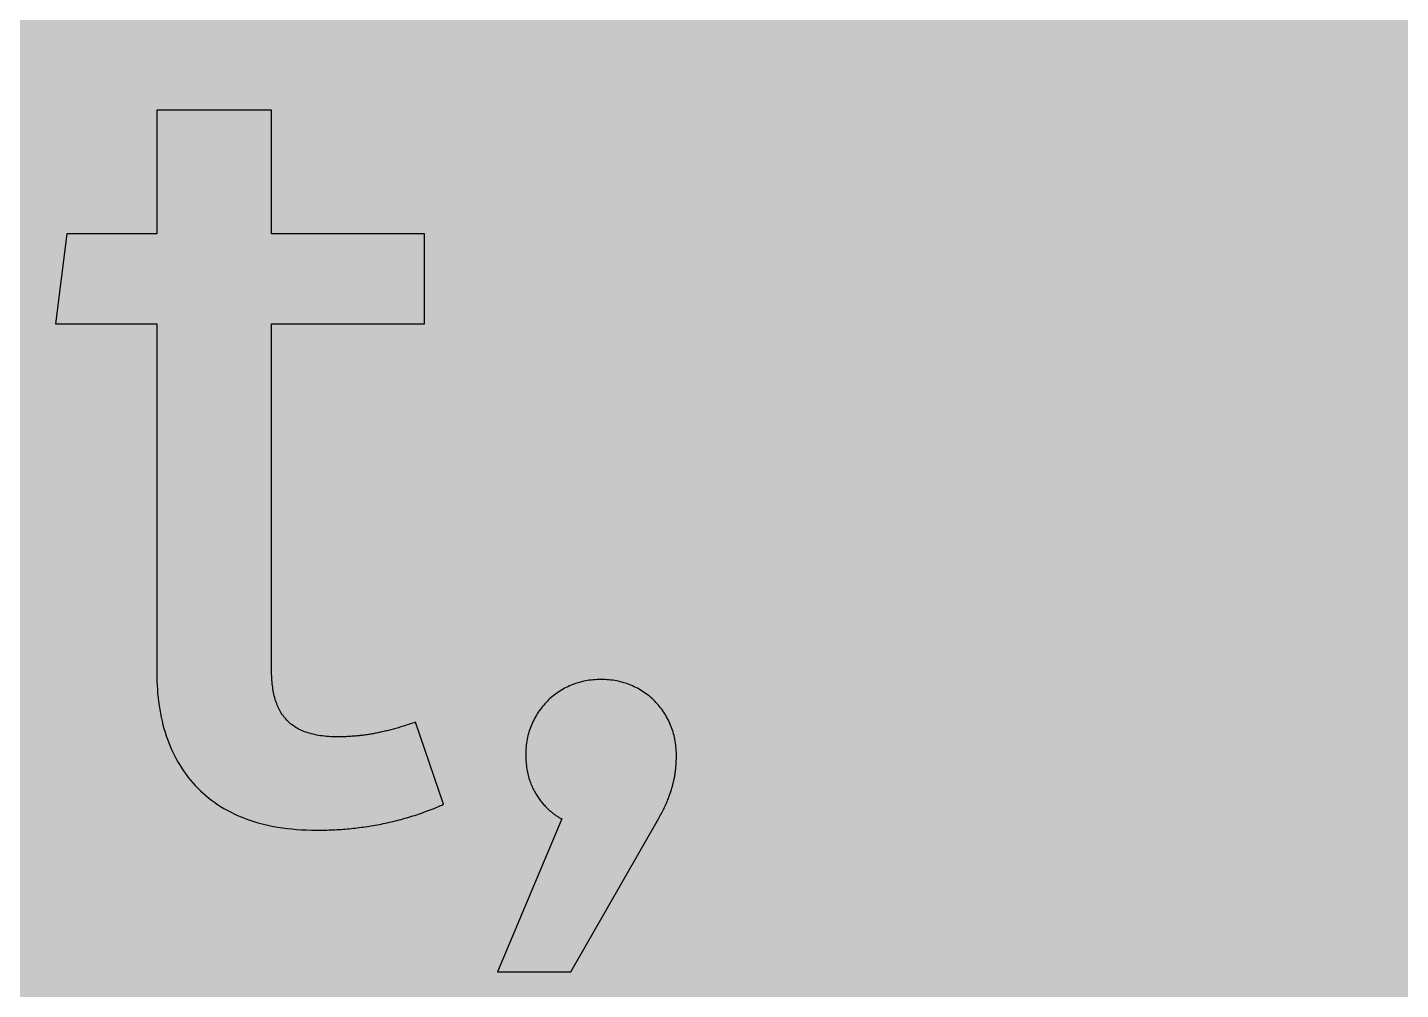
# Model space of a CAD drawing. Header units: millimetres. Extents: x 0 to 212, y 0 to 116.
# Drawn here: x 113.8 to 174.1, y 35.2 to 77.5 of the extents above; entities that cross this region are included whole.
import ezdxf

# ---------------------------------------------------------------- set-up
doc = ezdxf.new("R2010")
doc.units = ezdxf.units.MM

msp = doc.modelspace()

# ---------------------------------------------------------------- hatches: boundary and pattern name
for color, points in [(254, [(14.1633, 0.0536), (13.9878, 0.0533), (13.8125, 0.0559), (13.6373, 0.061), (13.462, 0.0686), (13.2893, 0.0787), (13.114, 0.0914), (12.9413, 0.1041), (12.7686, 0.1219), (12.5959, 0.1397), (12.4231, 0.16), (12.2504, 0.1829), (12.0777, 0.2057), (11.9075, 0.2337), (11.7373, 0.2616), (11.5672, 0.2921), (11.397, 0.3251), (11.2268, 0.3607), (11.0592, 0.3988), (10.8915, 0.4369), (10.7239, 0.4775), (10.5562, 0.5207), (10.3886, 0.5664), (10.2235, 0.6121), (10.0584, 0.6629), (9.8933, 0.7137), (9.7307, 0.7671), (9.5682, 0.8204), (9.4056, 0.8788), (9.2431, 0.9373), (9.083, 0.9982), (8.923, 1.0617), (8.763, 1.1252), (8.6055, 1.1938), (8.4455, 1.2624), (8.2906, 1.331), (8.1331, 1.4046), (7.9781, 1.4783), (7.8232, 1.5545), (7.6708, 1.6332), (7.5184, 1.7145), (7.366, 1.7958), (7.2161, 1.8796), (7.0663, 1.966), (6.919, 2.0523), (6.7716, 2.1438), (6.6243, 2.2352), (6.4795, 2.3266), (6.3348, 2.4232), (6.19, 2.5197), (6.0477, 2.6187), (5.908, 2.7178), (5.7683, 2.8194), (5.6286, 2.9235), (5.4915, 3.0302), (5.3543, 3.1369), (5.2197, 3.2461), (5.0851, 3.3579), (4.953, 3.4722), (4.8209, 3.5865), (4.6914, 3.7033), (4.5644, 3.8202), (4.4348, 3.9395), (4.3104, 4.0615), (4.1859, 4.1859), (4.0615, 4.3104), (3.9395, 4.4348), (3.8202, 4.5618), (3.7033, 4.6914), (3.5865, 4.8209), (3.4722, 4.953), (3.3579, 5.0851), (3.2487, 5.2197), (3.1369, 5.3543), (3.0302, 5.4915), (2.9235, 5.6286), (2.8194, 5.7683), (2.7178, 5.908), (2.6187, 6.0477), (2.5197, 6.19), (2.4232, 6.3348), (2.3266, 6.477), (2.2352, 6.6243), (2.1438, 6.7691), (2.0523, 6.919), (1.966, 7.0663), (1.8796, 7.2161), (1.7958, 7.366), (1.7145, 7.5184), (1.6332, 7.6708), (1.5545, 7.8232), (1.4783, 7.9781), (1.4046, 8.1331), (1.331, 8.2906), (1.2598, 8.4455), (1.1913, 8.603), (1.1252, 8.763), (1.0592, 8.923), (0.9982, 9.083), (0.9373, 9.2431), (0.8763, 9.4056), (0.8204, 9.5682), (0.7645, 9.7307), (0.7112, 9.8933), (0.6604, 10.0584), (0.6121, 10.2235), (0.5639, 10.3911), (0.5207, 10.5562), (0.4775, 10.7239), (0.4343, 10.8915), (0.3962, 11.0592), (0.3607, 11.2268), (0.3251, 11.397), (0.2921, 11.5672), (0.2616, 11.7373), (0.2311, 11.9075), (0.2057, 12.0802), (0.1803, 12.2504), (0.1575, 12.4231), (0.1372, 12.5959), (0.1194, 12.7686), (0.1041, 12.9413), (0.0889, 13.1166), (0.0787, 13.2893), (0.0686, 13.4645), (0.061, 13.6373), (0.0559, 13.8125), (0.0508, 13.9878), (0.0508, 14.163), (0.0522, 102.3592), (0.0508, 102.5322), (0.0559, 102.7074), (0.061, 102.8827), (0.0686, 103.058), (0.0787, 103.2307), (0.0889, 103.4059), (0.1041, 103.5787), (0.1194, 103.7514), (0.1372, 103.9241), (0.1575, 104.0968), (0.1803, 104.2695), (0.2057, 104.4423), (0.2311, 104.6124), (0.2616, 104.7826), (0.2921, 104.9528), (0.3251, 105.123), (0.3607, 105.2932), (0.3962, 105.4608), (0.4343, 105.6284), (0.4775, 105.7961), (0.5207, 105.9637), (0.5639, 106.1314), (0.6121, 106.2965), (0.6604, 106.4616), (0.7112, 106.6267), (0.7645, 106.7892), (0.8204, 106.9518), (0.8763, 107.1143), (0.9373, 107.2769), (0.9982, 107.4369), (1.0592, 107.5969), (1.1252, 107.757), (1.1913, 107.9144), (1.2598, 108.0745), (1.331, 108.2294), (1.4046, 108.3869), (1.4783, 108.5418), (1.5545, 108.6968), (1.6332, 108.8492), (1.7145, 109.0016), (1.7958, 109.154), (1.8796, 109.3038), (1.966, 109.4537), (2.0523, 109.601), (2.1438, 109.7483), (2.2352, 109.8956), (2.3266, 110.0404), (2.4232, 110.1852), (2.5197, 110.33), (2.6187, 110.4722), (2.7178, 110.6119), (2.8194, 110.7516), (2.9235, 110.8913), (3.0302, 111.0285), (3.1369, 111.1656), (3.2487, 111.3003), (3.3579, 111.4349), (3.4722, 111.567), (3.5865, 111.699), (3.7033, 111.8286), (3.8202, 111.9556), (3.9395, 112.0851), (4.0615, 112.2096), (4.1859, 112.334), (4.3104, 112.4585), (4.4348, 112.5804), (4.5644, 112.6998), (4.6914, 112.8166), (4.8209, 112.9335), (4.953, 113.0478), (5.0851, 113.1621), (5.2197, 113.2713), (5.3543, 113.3831), (5.4915, 113.4897), (5.6286, 113.5964), (5.7683, 113.7006), (5.908, 113.8022), (6.0477, 113.9012), (6.19, 114.0003), (6.3348, 114.0968), (6.4795, 114.1933), (6.6243, 114.2848), (6.7716, 114.3762), (6.919, 114.4676), (7.0663, 114.554), (7.2161, 114.6404), (7.366, 114.7242), (7.5184, 114.8055), (7.6708, 114.8867), (7.8232, 114.9655), (7.9781, 115.0417), (8.1331, 115.1153), (8.2906, 115.189), (8.4455, 115.2601), (8.6055, 115.3287), (8.763, 115.3947), (8.923, 115.4608), (9.083, 115.5217), (9.2431, 115.5827), (9.4056, 115.6437), (9.5682, 115.6995), (9.7307, 115.7554), (9.8933, 115.8088), (10.0584, 115.8596), (10.2235, 115.9078), (10.3886, 115.9561), (10.5562, 115.9993), (10.7239, 116.0424), (10.8915, 116.0856), (11.0592, 116.1237), (11.2268, 116.1593), (11.397, 116.1948), (11.5672, 116.2279), (11.7373, 116.2583), (11.9075, 116.2888), (12.0777, 116.3142), (12.2504, 116.3396), (12.4231, 116.3625), (12.5959, 116.3828), (12.7686, 116.4006), (12.9413, 116.4158), (13.114, 116.4311), (13.2893, 116.4412), (13.462, 116.4514), (13.6373, 116.459), (13.8125, 116.4641), (13.9878, 116.4692), (14.163, 116.4692), (197.6078, 116.4703), (197.7822, 116.4692), (197.9574, 116.4641), (198.1327, 116.459), (198.3054, 116.4514), (198.4807, 116.4412), (198.6534, 116.4311), (198.8287, 116.4158), (199.0014, 116.4006), (199.1741, 116.3828), (199.3468, 116.3625), (199.5195, 116.3396), (199.6897, 116.3142), (199.8624, 116.2888), (200.0326, 116.2583), (200.2028, 116.2279), (200.373, 116.1948), (200.5432, 116.1593), (200.7108, 116.1237), (200.8784, 116.0856), (201.0461, 116.0424), (201.2137, 115.9993), (201.3788, 115.9561), (201.5465, 115.9078), (201.7116, 115.8596), (201.8767, 115.8088), (202.0392, 115.7554), (202.2018, 115.6995), (202.3643, 115.6437), (202.5269, 115.5827), (202.6869, 115.5217), (202.8469, 115.4608), (203.007, 115.3947), (203.167, 115.3287), (203.3245, 115.2601), (203.4794, 115.189), (203.6369, 115.1153), (203.7918, 115.0417), (203.9468, 114.9655), (204.0992, 114.8867), (204.2516, 114.8055), (204.404, 114.7242), (204.5538, 114.6404), (204.7037, 114.554), (204.8535, 114.4676), (205.0009, 114.3762), (205.1456, 114.2848), (205.293, 114.1933), (205.4352, 114.0968), (205.58, 114.0003), (205.7222, 113.9012), (205.8619, 113.8022), (206.0016, 113.7006), (206.1413, 113.5964), (206.2785, 113.4897), (206.4156, 113.3831), (206.5503, 113.2713), (206.6849, 113.1621), (206.817, 113.0478), (206.949, 112.9335), (207.0786, 112.8166), (207.2081, 112.6998), (207.3351, 112.5804), (207.4596, 112.4585), (207.584, 112.334), (207.7085, 112.2096), (207.8304, 112.0851), (207.9498, 111.9556), (208.0666, 111.8286), (208.1835, 111.699), (208.2978, 111.567), (208.4121, 111.4349), (208.5238, 111.3003), (208.6331, 111.1656), (208.7397, 111.0285), (208.8464, 110.8913), (208.9506, 110.7516), (209.0522, 110.6119), (209.1512, 110.4722), (209.2503, 110.33), (209.3468, 110.1852), (209.4433, 110.0404), (209.5348, 109.8956), (209.6262, 109.7483), (209.7176, 109.601), (209.804, 109.4537), (209.8904, 109.3038), (209.9742, 109.154), (210.0555, 109.0016), (210.1367, 108.8492), (210.2155, 108.6968), (210.2917, 108.5418), (210.3653, 108.3869), (210.439, 108.2294), (210.5076, 108.0745), (210.5762, 107.9144), (210.6447, 107.757), (210.7082, 107.5969), (210.7717, 107.4369), (210.8327, 107.2769), (210.8911, 107.1143), (210.9495, 106.9518), (211.0029, 106.7892), (211.0562, 106.6267), (211.107, 106.4616), (211.1578, 106.2965), (211.2035, 106.1314), (211.2493, 105.9637), (211.2924, 105.7961), (211.3331, 105.6284), (211.3712, 105.4608), (211.4093, 105.2932), (211.4448, 105.123), (211.4779, 104.9528), (211.5083, 104.7826), (211.5363, 104.6124), (211.5642, 104.4423), (211.5871, 104.2695), (211.6099, 104.0968), (211.6303, 103.9241), (211.648, 103.7514), (211.6658, 103.5787), (211.6785, 103.4059), (211.6912, 103.2307), (211.7014, 103.058), (211.709, 102.8827), (211.7141, 102.7074), (211.7166, 102.5322), (211.7166, 102.3569), (211.7189, 14.1647), (211.7166, 13.9878), (211.7141, 13.8125), (211.709, 13.6373), (211.7014, 13.4645), (211.6912, 13.2893), (211.6785, 13.1166), (211.6658, 12.9413), (211.648, 12.7686), (211.6303, 12.5959), (211.6099, 12.4231), (211.5871, 12.2504), (211.5642, 12.0802), (211.5363, 11.9075), (211.5083, 11.7373), (211.4779, 11.5672), (211.4448, 11.397), (211.4093, 11.2268), (211.3712, 11.0592), (211.3331, 10.8915), (211.2924, 10.7239), (211.2493, 10.5562), (211.2035, 10.3911), (211.1578, 10.2235), (211.107, 10.0584), (211.0562, 9.8933), (211.0029, 9.7307), (210.9495, 9.5682), (210.8911, 9.4056), (210.8327, 9.2431), (210.7717, 9.083), (210.7082, 8.923), (210.6447, 8.763), (210.5762, 8.603), (210.5076, 8.4455), (210.439, 8.2906), (210.3653, 8.1331), (210.2917, 7.9781), (210.2155, 7.8232), (210.1367, 7.6708), (210.0555, 7.5184), (209.9742, 7.366), (209.8904, 7.2161), (209.804, 7.0663), (209.7176, 6.919), (209.6262, 6.7691), (209.5348, 6.6243), (209.4433, 6.477), (209.3468, 6.3348), (209.2503, 6.19), (209.1512, 6.0477), (209.0522, 5.908), (208.9506, 5.7683), (208.8464, 5.6286), (208.7397, 5.4915), (208.6331, 5.3543), (208.5238, 5.2197), (208.4121, 5.0851), (208.2978, 4.953), (208.1835, 4.8209), (208.0666, 4.6914), (207.9498, 4.5618), (207.8304, 4.4348), (207.7085, 4.3104), (207.584, 4.1859), (207.4596, 4.0615), (207.3351, 3.9395), (207.2081, 3.8202), (207.0786, 3.7033), (206.949, 3.5865), (206.817, 3.4722), (206.6849, 3.3579), (206.5503, 3.2461), (206.4156, 3.1369), (206.2785, 3.0302), (206.1413, 2.9235), (206.0016, 2.8194), (205.8619, 2.7178), (205.7222, 2.6187), (205.58, 2.5197), (205.4352, 2.4232), (205.293, 2.3266), (205.1456, 2.2352), (205.0009, 2.1438), (204.8535, 2.0523), (204.7037, 1.966), (204.5538, 1.8796), (204.404, 1.7958), (204.2516, 1.7145), (204.0992, 1.6332), (203.9468, 1.5545), (203.7918, 1.4783), (203.6369, 1.4046), (203.4794, 1.331), (203.3245, 1.2624), (203.167, 1.1938), (203.007, 1.1252), (202.8469, 1.0617), (202.6869, 0.9982), (202.5269, 0.9373), (202.3643, 0.8788), (202.2018, 0.8204), (202.0392, 0.7671), (201.8767, 0.7137), (201.7116, 0.6629), (201.5465, 0.6121), (201.3788, 0.5664), (201.2137, 0.5207), (201.0461, 0.4775), (200.8784, 0.4369), (200.7108, 0.3988), (200.5432, 0.3607), (200.373, 0.3251), (200.2028, 0.2921), (200.0326, 0.2616), (199.8624, 0.2337), (199.6897, 0.2057), (199.5195, 0.1829), (199.3468, 0.16), (199.1741, 0.1397), (199.0014, 0.1219), (198.8287, 0.1041), (198.6534, 0.0914), (198.4807, 0.0787), (198.3054, 0.0686), (198.1327, 0.061), (197.9574, 0.0559), (197.7822, 0.0533), (197.6069, 0.0533)]), (59, [(119.5172, 49.1599), (119.5172, 48.9712), (119.5222, 48.7858), (119.5299, 48.6029), (119.5426, 48.4226), (119.5553, 48.2422), (119.573, 48.0644), (119.5934, 47.8866), (119.6188, 47.7139), (119.6467, 47.5412), (119.6772, 47.371), (119.7102, 47.2008), (119.7483, 47.0357), (119.7889, 46.8706), (119.8321, 46.7081), (119.8804, 46.548), (119.9312, 46.3906), (119.9845, 46.2356), (120.0429, 46.0807), (120.1039, 45.9308), (120.1674, 45.781), (120.236, 45.6362), (120.3071, 45.4914), (120.3808, 45.3517), (120.4595, 45.212), (120.5408, 45.0774), (120.6246, 44.9428), (120.7135, 44.8132), (120.8049, 44.6837), (120.9015, 44.5592), (121.0005, 44.4373), (121.1021, 44.3179), (121.2088, 44.2011), (121.318, 44.0868), (121.4298, 43.9776), (121.5466, 43.8683), (121.666, 43.7642), (121.7905, 43.6626), (121.9175, 43.5635), (122.0495, 43.4696), (122.1842, 43.3756), (122.3213, 43.2867), (122.4636, 43.2029), (122.6083, 43.1216), (122.7582, 43.0428), (122.9106, 42.9666), (123.0681, 42.8955), (123.2281, 42.8269), (123.3907, 42.7609), (123.5608, 42.6999), (123.731, 42.6415), (123.9063, 42.5882), (124.0841, 42.5399), (124.267, 42.4917), (124.4549, 42.451), (124.6454, 42.4104), (124.8385, 42.3774), (125.0366, 42.3469), (125.2398, 42.3189), (125.443, 42.2961), (125.6538, 42.2783), (125.8672, 42.2631), (126.0831, 42.2529), (126.304, 42.2453), (126.5301, 42.2427), (126.6215, 42.2427), (126.7104, 42.2453), (126.8019, 42.2453), (126.8908, 42.2478), (126.9797, 42.2504), (127.0711, 42.2529), (127.16, 42.2554), (127.2515, 42.2605), (127.3404, 42.2631), (127.4293, 42.2681), (127.5182, 42.2758), (127.6071, 42.2808), (127.6985, 42.2859), (127.7874, 42.2935), (127.8763, 42.3012), (127.9652, 42.3088), (128.0541, 42.3189), (128.143, 42.3291), (128.2319, 42.3367), (128.3208, 42.3469), (128.4097, 42.3596), (128.4961, 42.3697), (128.585, 42.3824), (128.6739, 42.3951), (128.7628, 42.4078), (128.8491, 42.4205), (128.938, 42.4358), (129.0244, 42.451), (129.1133, 42.4663), (129.2022, 42.4815), (129.2885, 42.4993), (129.3749, 42.5145), (129.4638, 42.5323), (129.5502, 42.5501), (129.6365, 42.5704), (129.7254, 42.5907), (129.8118, 42.6085), (129.8981, 42.6314), (129.9845, 42.6517), (130.0709, 42.672), (130.1572, 42.6949), (130.2436, 42.7177), (130.3299, 42.7431), (130.4163, 42.766), (130.5027, 42.7914), (130.589, 42.8168), (130.6728, 42.8422), (130.7592, 42.8701), (130.8456, 42.8955), (130.9294, 42.9235), (131.0157, 42.9539), (131.0996, 42.9819), (131.1859, 43.0124), (131.2697, 43.0428), (131.3561, 43.0733), (131.4399, 43.1038), (131.5237, 43.1368), (131.6076, 43.1698), (131.6914, 43.2029), (131.7777, 43.2384), (131.8616, 43.2714), (131.9454, 43.307), (132.0267, 43.3426), (132.1105, 43.3807), (130.8777, 46.9868), (130.8176, 46.9646), (130.7567, 46.9443), (130.6982, 46.924), (130.6398, 46.9062), (130.5814, 46.8859), (130.523, 46.8681), (130.4646, 46.8478), (130.4087, 46.83), (130.3503, 46.8122), (130.2944, 46.7944), (130.2385, 46.7766), (130.1826, 46.7614), (130.1267, 46.7436), (130.0709, 46.7284), (130.0175, 46.7131), (129.9616, 46.6979), (129.9083, 46.6827), (129.8524, 46.6674), (129.7991, 46.6522), (129.7457, 46.6395), (129.6924, 46.6268), (129.6391, 46.6115), (129.5857, 46.5988), (129.5324, 46.5861), (129.4816, 46.5734), (129.4282, 46.5633), (129.3749, 46.5506), (129.3241, 46.5404), (129.2708, 46.5277), (129.22, 46.5176), (129.1692, 46.5074), (129.1158, 46.4972), (129.065, 46.4871), (129.0142, 46.4795), (128.9634, 46.4693), (128.9126, 46.4617), (128.8593, 46.4515), (128.8085, 46.4439), (128.7577, 46.4363), (128.7069, 46.4287), (128.6561, 46.421), (128.6053, 46.416), (128.5545, 46.4083), (128.5037, 46.4033), (128.4529, 46.3956), (128.4021, 46.3906), (128.3513, 46.3855), (128.3005, 46.3804), (128.2497, 46.3753), (128.1963, 46.3728), (128.1455, 46.3677), (128.0947, 46.3652), (128.0439, 46.3601), (127.9906, 46.3575), (127.9398, 46.355), (127.889, 46.3525), (127.8357, 46.3499), (127.7849, 46.3474), (127.7315, 46.3474), (127.6807, 46.3448), (127.6274, 46.3448), (127.574, 46.3448), (127.5207, 46.3423), (127.4699, 46.3423), (127.3658, 46.3448), (127.2642, 46.3474), (127.1651, 46.3499), (127.0686, 46.355), (126.9746, 46.3626), (126.8832, 46.3728), (126.7943, 46.3829), (126.7054, 46.3931), (126.619, 46.4058), (126.5352, 46.421), (126.4539, 46.4388), (126.3752, 46.4566), (126.2964, 46.4744), (126.2202, 46.4972), (126.1466, 46.5201), (126.0754, 46.543), (126.0069, 46.5684), (125.9383, 46.5963), (125.8722, 46.6242), (125.8087, 46.6547), (125.7452, 46.6852), (125.6843, 46.7182), (125.6259, 46.7512), (125.57, 46.7893), (125.5141, 46.8249), (125.4608, 46.8655), (125.41, 46.9036), (125.3592, 46.9468), (125.3109, 46.99), (125.2652, 47.0332), (125.222, 47.0789), (125.1788, 47.1272), (125.1356, 47.1754), (125.0975, 47.2262), (125.0594, 47.277), (125.0213, 47.3304), (124.9858, 47.3837), (124.9528, 47.4396), (124.9197, 47.498), (124.8893, 47.5564), (124.8613, 47.6148), (124.8334, 47.6758), (124.808, 47.7393), (124.7826, 47.8028), (124.7597, 47.8688), (124.7369, 47.9349), (124.7165, 48.0035), (124.6962, 48.072), (124.6784, 48.1432), (124.6632, 48.2143), (124.6454, 48.2879), (124.6327, 48.3616), (124.62, 48.4378), (124.6073, 48.514), (124.5972, 48.5927), (124.587, 48.674), (124.5794, 48.7528), (124.5718, 48.8366), (124.5667, 48.9204), (124.5616, 49.0042), (124.5591, 49.0906), (124.5565, 49.1769), (124.554, 49.2658), (124.554, 49.3547), (124.5553, 64.4698), (131.2718, 64.4698), (131.2718, 68.4205), (124.5553, 68.4205), (124.5553, 73.8544), (119.5172, 73.8544), (119.5172, 68.4205), (115.5665, 68.4205), (115.0729, 64.4698), (119.5172, 64.4698)]), (59, [(135.7175, 45.5535), (135.7173, 45.4685), (135.7198, 45.3873), (135.7224, 45.3085), (135.73, 45.2298), (135.7351, 45.1536), (135.7452, 45.0774), (135.7554, 45.0037), (135.7655, 44.9301), (135.7782, 44.8589), (135.7935, 44.7904), (135.8087, 44.7218), (135.824, 44.6532), (135.8417, 44.5872), (135.8595, 44.5237), (135.8798, 44.4602), (135.9002, 44.3967), (135.923, 44.3357), (135.9459, 44.2773), (135.9687, 44.2189), (135.9941, 44.1604), (136.0195, 44.1046), (136.0449, 44.0512), (136.0703, 43.9979), (136.0983, 43.9445), (136.1262, 43.8937), (136.1567, 43.8455), (136.1846, 43.7972), (136.2151, 43.749), (136.2456, 43.7032), (136.2761, 43.6575), (136.3091, 43.6143), (136.3396, 43.5712), (136.3726, 43.5305), (136.4031, 43.4899), (136.4361, 43.4492), (136.4691, 43.4111), (136.5021, 43.373), (136.5352, 43.3375), (136.5682, 43.3019), (136.6012, 43.2689), (136.6342, 43.2359), (136.6672, 43.2029), (136.7003, 43.1724), (136.7333, 43.1419), (136.7663, 43.114), (136.7968, 43.086), (136.8298, 43.0581), (136.8628, 43.0327), (136.8933, 43.0073), (136.9238, 42.9819), (136.9543, 42.959), (136.9847, 42.9362), (137.0152, 42.9158), (137.0457, 42.8955), (137.0736, 42.8752), (137.1016, 42.8574), (137.1295, 42.8396), (137.1549, 42.8219), (137.1803, 42.8066), (137.2057, 42.7914), (137.2286, 42.7761), (137.254, 42.7634), (137.2743, 42.7507), (137.2972, 42.738), (134.4828, 36.0218), (137.6937, 36.0218), (141.545, 42.7397), (141.5771, 42.799), (141.6101, 42.8574), (141.6431, 42.9158), (141.6736, 42.9743), (141.7041, 43.0327), (141.7345, 43.0911), (141.7625, 43.147), (141.7904, 43.2029), (141.8184, 43.2587), (141.8438, 43.3146), (141.8692, 43.3705), (141.892, 43.4238), (141.9149, 43.4772), (141.9377, 43.5305), (141.9581, 43.5839), (141.9809, 43.6372), (142.0012, 43.688), (142.019, 43.7388), (142.0368, 43.7896), (142.0546, 43.8404), (142.0724, 43.8912), (142.0901, 43.9395), (142.1054, 43.9877), (142.1206, 44.036), (142.1333, 44.0842), (142.1486, 44.1325), (142.1613, 44.1782), (142.174, 44.2239), (142.1841, 44.2697), (142.1968, 44.3154), (142.207, 44.3611), (142.2171, 44.4043), (142.2273, 44.4475), (142.2349, 44.4906), (142.2451, 44.5338), (142.2527, 44.577), (142.2603, 44.6176), (142.2654, 44.6583), (142.273, 44.6989), (142.2781, 44.7396), (142.2857, 44.7802), (142.2908, 44.8183), (142.2959, 44.8564), (142.301, 44.8945), (142.3035, 44.9326), (142.3086, 44.9707), (142.3111, 45.0063), (142.3137, 45.0444), (142.3162, 45.0799), (142.3187, 45.1129), (142.3213, 45.1485), (142.3238, 45.1815), (142.3264, 45.2171), (142.3264, 45.2501), (142.3289, 45.2806), (142.3289, 45.3136), (142.3314, 45.3466), (142.3314, 45.3771), (142.3314, 45.4076), (142.334, 45.4381), (142.334, 45.466), (142.334, 45.4965), (142.334, 45.5244), (142.334, 45.5524), (142.3314, 45.6387), (142.3289, 45.7276), (142.3238, 45.814), (142.3162, 45.8978), (142.3086, 45.9842), (142.2959, 46.068), (142.2832, 46.1518), (142.2679, 46.2331), (142.2502, 46.3144), (142.2324, 46.3956), (142.2121, 46.4744), (142.1892, 46.5557), (142.1638, 46.6319), (142.1384, 46.7106), (142.1105, 46.7868), (142.08, 46.8605), (142.0495, 46.9341), (142.0165, 47.0078), (141.9809, 47.0814), (141.9454, 47.1526), (141.9047, 47.2211), (141.8666, 47.2897), (141.8234, 47.3583), (141.7828, 47.4243), (141.7371, 47.4904), (141.6914, 47.5539), (141.6431, 47.6174), (141.5948, 47.6783), (141.544, 47.7393), (141.4907, 47.7977), (141.4374, 47.8536), (141.384, 47.912), (141.3256, 47.9654), (141.2697, 48.0187), (141.2113, 48.072), (141.1503, 48.1228), (141.0894, 48.1711), (141.0259, 48.2194), (140.9624, 48.2651), (140.8963, 48.3108), (140.8303, 48.354), (140.7617, 48.3946), (140.6931, 48.4353), (140.6246, 48.4734), (140.5534, 48.5089), (140.4798, 48.5445), (140.4087, 48.5775), (140.3325, 48.608), (140.2588, 48.6385), (140.1826, 48.6664), (140.1064, 48.6943), (140.0277, 48.7172), (139.9489, 48.7401), (139.8676, 48.7604), (139.7864, 48.7807), (139.7051, 48.7959), (139.6238, 48.8112), (139.54, 48.8264), (139.4562, 48.8366), (139.3723, 48.8467), (139.286, 48.8518), (139.1996, 48.8569), (139.1133, 48.862), (139.0244, 48.862), (138.938, 48.862), (138.8491, 48.8569), (138.7653, 48.8518), (138.6789, 48.8467), (138.5926, 48.8366), (138.5087, 48.8264), (138.4275, 48.8112), (138.3436, 48.7959), (138.2624, 48.7807), (138.1811, 48.7604), (138.1023, 48.7401), (138.0236, 48.7172), (137.9449, 48.6943), (137.8687, 48.6664), (137.7925, 48.6385), (137.7163, 48.608), (137.6426, 48.5775), (137.5689, 48.5445), (137.4978, 48.5089), (137.4267, 48.4734), (137.3556, 48.4353), (137.287, 48.3946), (137.221, 48.354), (137.1524, 48.3108), (137.0889, 48.2651), (137.0228, 48.2194), (136.9619, 48.1711), (136.9009, 48.1228), (136.84, 48.072), (136.7815, 48.0187), (136.7231, 47.9654), (136.6672, 47.912), (136.6114, 47.8536), (136.558, 47.7977), (136.5072, 47.7393), (136.4564, 47.6783), (136.4056, 47.6174), (136.3599, 47.5539), (136.3116, 47.4904), (136.2685, 47.4243), (136.2253, 47.3583), (136.1846, 47.2897), (136.144, 47.2211), (136.1059, 47.1526), (136.0678, 47.0814), (136.0348, 47.0078), (136.0018, 46.9341), (135.9687, 46.8605), (135.9383, 46.7868), (135.9103, 46.7106), (135.8849, 46.6319), (135.8595, 46.5557), (135.8392, 46.4744), (135.8163, 46.3956), (135.7986, 46.3144), (135.7808, 46.2331), (135.7655, 46.1518), (135.7528, 46.068), (135.7427, 45.9842), (135.7325, 45.8978), (135.7249, 45.814), (135.7198, 45.7276), (135.7173, 45.6387), (135.7173, 45.5524)])]:
    msp.add_hatch(color=color).paths.add_polyline_path(points)
h = msp.add_hatch(color=59)
edge = h.paths.add_edge_path()
edge.add_line((167.7211, 66.3469), (167.7187, 66.0857))
edge.add_line((167.7187, 66.0857), (167.7137, 65.8292))
edge.add_line((167.7137, 65.8292), (167.706, 65.5803))
edge.add_line((167.706, 65.5803), (167.6933, 65.3364))
edge.add_line((167.6933, 65.3364), (167.6806, 65.0977))
edge.add_line((167.6806, 65.0977), (167.6629, 64.8665))
edge.add_line((167.6629, 64.8665), (167.6425, 64.6379))
edge.add_line((167.6425, 64.6379), (167.6197, 64.4169))
edge.add_line((167.6197, 64.4169), (167.5917, 64.201))
edge.add_line((167.5917, 64.201), (167.5638, 63.9902))
edge.add_line((167.5638, 63.9902), (167.5308, 63.7845))
edge.add_line((167.5308, 63.7845), (167.4952, 63.5838))
edge.add_line((167.4952, 63.5838), (167.4571, 63.3908))
edge.add_line((167.4571, 63.3908), (167.4165, 63.2003))
edge.add_line((167.4165, 63.2003), (167.3708, 63.0149))
edge.add_line((167.3708, 63.0149), (167.325, 62.8371))
edge.add_line((167.325, 62.8371), (167.2742, 62.6618))
edge.add_line((167.2742, 62.6618), (167.2209, 62.4916))
edge.add_line((167.2209, 62.4916), (167.165, 62.3265))
edge.add_line((167.165, 62.3265), (167.1066, 62.1665))
edge.add_line((167.1066, 62.1665), (167.0431, 62.0116))
edge.add_line((167.0431, 62.0116), (166.9796, 61.8617))
edge.add_line((166.9796, 61.8617), (166.9136, 61.7144))
edge.add_line((166.9136, 61.7144), (166.8424, 61.5747))
edge.add_line((166.8424, 61.5747), (166.7688, 61.4375))
edge.add_line((166.7688, 61.4375), (166.6926, 61.3054))
edge.add_line((166.6926, 61.3054), (166.6164, 61.1784))
edge.add_line((166.6164, 61.1784), (166.5351, 61.054))
edge.add_line((166.5351, 61.054), (166.4513, 60.9346))
edge.add_line((166.4513, 60.9346), (166.3649, 60.8203))
edge.add_line((166.3649, 60.8203), (166.2735, 60.7111))
edge.add_line((166.2735, 60.7111), (166.182, 60.6044))
edge.add_line((166.182, 60.6044), (166.0881, 60.5028))
edge.add_line((166.0881, 60.5028), (165.9915, 60.4037))
edge.add_line((165.9915, 60.4037), (165.8925, 60.3098))
edge.add_line((165.8925, 60.3098), (165.7883, 60.2209))
edge.add_line((165.7883, 60.2209), (165.6842, 60.1345))
edge.add_line((165.6842, 60.1345), (165.5775, 60.0507))
edge.add_line((165.5775, 60.0507), (165.4658, 59.9719))
edge.add_line((165.4658, 59.9719), (165.354, 59.8983))
edge.add_line((165.354, 59.8983), (165.2397, 59.8272))
edge.add_line((165.2397, 59.8272), (165.1229, 59.7586))
edge.add_line((165.1229, 59.7586), (165.0009, 59.6951))
edge.add_line((165.0009, 59.6951), (164.879, 59.6367))
edge.add_line((164.879, 59.6367), (164.7546, 59.5782))
edge.add_line((164.7546, 59.5782), (164.6276, 59.5249))
edge.add_line((164.6276, 59.5249), (164.498, 59.4741))
edge.add_line((164.498, 59.4741), (164.3659, 59.4284))
edge.add_line((164.3659, 59.4284), (164.2313, 59.3852))
edge.add_line((164.2313, 59.3852), (164.0942, 59.3446))
edge.add_line((164.0942, 59.3446), (163.9545, 59.3065))
edge.add_line((163.9545, 59.3065), (163.8148, 59.2734))
edge.add_line((163.8148, 59.2734), (163.67, 59.243))
edge.add_line((163.67, 59.243), (163.5227, 59.215))
edge.add_line((163.5227, 59.215), (163.3753, 59.1896))
edge.add_line((163.3753, 59.1896), (163.2255, 59.1668))
edge.add_line((163.2255, 59.1668), (163.0731, 59.1464))
edge.add_line((163.0731, 59.1464), (162.9181, 59.1312))
edge.add_line((162.9181, 59.1312), (162.7607, 59.116))
edge.add_line((162.7607, 59.116), (162.6006, 59.1058))
edge.add_line((162.6006, 59.1058), (162.4381, 59.0956))
edge.add_line((162.4381, 59.0956), (162.2755, 59.0906))
edge.add_line((162.2755, 59.0906), (162.1104, 59.088))
edge.add_line((162.1104, 59.088), (161.9428, 59.0855))
edge.add_line((161.9428, 59.0855), (157.547, 59.0871))
edge.add_line((157.547, 59.0871), (157.547, 73.31))
edge.add_line((157.547, 73.31), (161.943, 73.31))
edge.add_line((161.943, 73.31), (162.1104, 73.3069))
edge.add_line((162.1104, 73.3069), (162.2755, 73.3019))
edge.add_line((162.2755, 73.3019), (162.4381, 73.2968))
edge.add_line((162.4381, 73.2968), (162.6006, 73.2866))
edge.add_line((162.6006, 73.2866), (162.7607, 73.2714))
edge.add_line((162.7607, 73.2714), (162.9181, 73.2561))
edge.add_line((162.9181, 73.2561), (163.0731, 73.2358))
edge.add_line((163.0731, 73.2358), (163.2255, 73.213))
edge.add_line((163.2255, 73.213), (163.3753, 73.1876))
edge.add_line((163.3753, 73.1876), (163.5227, 73.1596))
edge.add_line((163.5227, 73.1596), (163.67, 73.1291))
edge.add_line((163.67, 73.1291), (163.8148, 73.0936))
edge.add_line((163.8148, 73.0936), (163.9545, 73.0555))
edge.add_line((163.9545, 73.0555), (164.0942, 73.0148))
edge.add_line((164.0942, 73.0148), (164.2313, 72.9691))
edge.add_line((164.2313, 72.9691), (164.3659, 72.9234))
edge.add_line((164.3659, 72.9234), (164.498, 72.8701))
edge.add_line((164.498, 72.8701), (164.6276, 72.8167))
edge.add_line((164.6276, 72.8167), (164.7546, 72.7583))
edge.add_line((164.7546, 72.7583), (164.879, 72.6973))
edge.add_line((164.879, 72.6973), (165.0009, 72.6338))
edge.add_line((165.0009, 72.6338), (165.1229, 72.5653))
edge.add_line((165.1229, 72.5653), (165.2397, 72.4941))
edge.add_line((165.2397, 72.4941), (165.354, 72.4205))
edge.add_line((165.354, 72.4205), (165.4658, 72.3417))
edge.add_line((165.4658, 72.3417), (165.5775, 72.2605))
edge.add_line((165.5775, 72.2605), (165.6842, 72.1766))
edge.add_line((165.6842, 72.1766), (165.7883, 72.0877))
edge.add_line((165.7883, 72.0877), (165.8925, 71.9963))
edge.add_line((165.8925, 71.9963), (165.9915, 71.8998))
edge.add_line((165.9915, 71.8998), (166.0881, 71.8007))
edge.add_line((166.0881, 71.8007), (166.182, 71.6966))
edge.add_line((166.182, 71.6966), (166.2735, 71.5924))
edge.add_line((166.2735, 71.5924), (166.3649, 71.4807))
edge.add_line((166.3649, 71.4807), (166.4513, 71.3664))
edge.add_line((166.4513, 71.3664), (166.5351, 71.2495))
edge.add_line((166.5351, 71.2495), (166.6164, 71.1276))
edge.add_line((166.6164, 71.1276), (166.6926, 71.0032))
edge.add_line((166.6926, 71.0032), (166.7688, 70.8736))
edge.add_line((166.7688, 70.8736), (166.8424, 70.7415))
edge.add_line((166.8424, 70.7415), (166.9136, 70.6044))
edge.add_line((166.9136, 70.6044), (166.9796, 70.4647))
edge.add_line((166.9796, 70.4647), (167.0431, 70.3199))
edge.add_line((167.0431, 70.3199), (167.1066, 70.17))
edge.add_line((167.1066, 70.17), (167.165, 70.0176))
edge.add_line((167.165, 70.0176), (167.2209, 69.8627))
edge.add_line((167.2209, 69.8627), (167.2742, 69.7027))
edge.add_line((167.2742, 69.7027), (167.325, 69.5376))
edge.add_line((167.325, 69.5376), (167.3708, 69.3699))
edge.add_line((167.3708, 69.3699), (167.4165, 69.1972))
edge.add_line((167.4165, 69.1972), (167.4571, 69.022))
edge.add_line((167.4571, 69.022), (167.4952, 68.8416))
edge.add_line((167.4952, 68.8416), (167.5308, 68.6562))
edge.add_line((167.5308, 68.6562), (167.5638, 68.4682))
edge.add_line((167.5638, 68.4682), (167.5917, 68.2752))
edge.add_line((167.5917, 68.2752), (167.6197, 68.0771))
edge.add_line((167.6197, 68.0771), (167.6425, 67.8764))
edge.add_line((167.6425, 67.8764), (167.6629, 67.6707))
edge.add_line((167.6629, 67.6707), (167.6806, 67.4599))
edge.add_line((167.6806, 67.4599), (167.6933, 67.2465))
edge.add_line((167.6933, 67.2465), (167.706, 67.0281))
edge.add_line((167.706, 67.0281), (167.7137, 66.8045))
edge.add_line((167.7137, 66.8045), (167.7187, 66.5785))
edge.add_line((167.7187, 66.5785), (167.7187, 66.3448))
edge = h.paths.add_edge_path(flags=16)
edge.add_line((173.1532, 66.446), (173.1493, 66.7969))
edge.add_line((173.1493, 66.7969), (173.1391, 67.1398))
edge.add_line((173.1391, 67.1398), (173.1264, 67.4802))
edge.add_line((173.1264, 67.4802), (173.1061, 67.8129))
edge.add_line((173.1061, 67.8129), (173.0781, 68.138))
edge.add_line((173.0781, 68.138), (173.0477, 68.4581))
edge.add_line((173.0477, 68.4581), (173.0096, 68.773))
edge.add_line((173.0096, 68.773), (172.9638, 69.0804))
edge.add_line((172.9638, 69.0804), (172.9156, 69.3826))
edge.add_line((172.9156, 69.3826), (172.8597, 69.6798))
edge.add_line((172.8597, 69.6798), (172.7987, 69.9694))
edge.add_line((172.7987, 69.9694), (172.7327, 70.2539))
edge.add_line((172.7327, 70.2539), (172.659, 70.5307))
edge.add_line((172.659, 70.5307), (172.5803, 70.8025))
edge.add_line((172.5803, 70.8025), (172.4965, 71.0692))
edge.add_line((172.4965, 71.0692), (172.405, 71.3308))
edge.add_line((172.405, 71.3308), (172.3111, 71.5848))
edge.add_line((172.3111, 71.5848), (172.2095, 71.8337))
edge.add_line((172.2095, 71.8337), (172.1002, 72.075))
edge.add_line((172.1002, 72.075), (171.9885, 72.3138))
edge.add_line((171.9885, 72.3138), (171.8691, 72.5449))
edge.add_line((171.8691, 72.5449), (171.7446, 72.7685))
edge.add_line((171.7446, 72.7685), (171.6126, 72.9894))
edge.add_line((171.6126, 72.9894), (171.4779, 73.2028))
edge.add_line((171.4779, 73.2028), (171.3357, 73.4111))
edge.add_line((171.3357, 73.4111), (171.1884, 73.6143))
edge.add_line((171.1884, 73.6143), (171.036, 73.8099))
edge.add_line((171.036, 73.8099), (170.876, 74.0029))
edge.add_line((170.876, 74.0029), (170.7109, 74.1883))
edge.add_line((170.7109, 74.1883), (170.5407, 74.3687))
edge.add_line((170.5407, 74.3687), (170.3654, 74.5414))
edge.add_line((170.3654, 74.5414), (170.1825, 74.7116))
edge.add_line((170.1825, 74.7116), (169.9946, 74.8741))
edge.add_line((169.9946, 74.8741), (169.8015, 75.0316))
edge.add_line((169.8015, 75.0316), (169.6034, 75.184))
edge.add_line((169.6034, 75.184), (169.4002, 75.3313))
edge.add_line((169.4002, 75.3313), (169.1894, 75.4736))
edge.add_line((169.1894, 75.4736), (168.9735, 75.6082))
edge.add_line((168.9735, 75.6082), (168.7525, 75.7403))
edge.add_line((168.7525, 75.7403), (168.5239, 75.8647))
edge.add_line((168.5239, 75.8647), (168.2928, 75.9841))
edge.add_line((168.2928, 75.9841), (168.054, 76.0984))
edge.add_line((168.054, 76.0984), (167.8102, 76.2076))
edge.add_line((167.8102, 76.2076), (167.5613, 76.3118))
edge.add_line((167.5613, 76.3118), (167.3047, 76.4108))
edge.add_line((167.3047, 76.4108), (167.0456, 76.5048))
edge.add_line((167.0456, 76.5048), (166.7789, 76.5937))
edge.add_line((166.7789, 76.5937), (166.5072, 76.675))
edge.add_line((166.5072, 76.675), (166.2278, 76.7537))
edge.add_line((166.2278, 76.7537), (165.9458, 76.8248))
edge.add_line((165.9458, 76.8248), (165.6563, 76.8934))
edge.add_line((165.6563, 76.8934), (165.3616, 76.9544))
edge.add_line((165.3616, 76.9544), (165.0619, 77.0128))
edge.add_line((165.0619, 77.0128), (164.7571, 77.0636))
edge.add_line((164.7571, 77.0636), (164.4472, 77.1119))
edge.add_line((164.4472, 77.1119), (164.1297, 77.1525))
edge.add_line((164.1297, 77.1525), (163.8071, 77.1906))
edge.add_line((163.8071, 77.1906), (163.4795, 77.2236))
edge.add_line((163.4795, 77.2236), (163.1467, 77.249))
edge.add_line((163.1467, 77.249), (162.8089, 77.2719))
edge.add_line((162.8089, 77.2719), (162.4635, 77.2897))
edge.add_line((162.4635, 77.2897), (162.1155, 77.2998))
edge.add_line((162.1155, 77.2998), (161.7599, 77.3074))
edge.add_line((161.7599, 77.3074), (161.3992, 77.31))
edge.add_line((161.3992, 77.31), (152.2127, 77.312))
edge.add_line((152.2127, 77.312), (152.2127, 42.7397))
edge.add_line((152.2127, 42.7397), (157.547, 42.7397))
edge.add_line((157.547, 42.7397), (157.547, 55.0372))
edge.add_line((157.547, 55.0372), (161.4978, 55.0372))
edge.add_line((161.4978, 55.0372), (161.8336, 55.0393))
edge.add_line((161.8336, 55.0393), (162.1638, 55.0443))
edge.add_line((162.1638, 55.0443), (162.4914, 55.057))
edge.add_line((162.4914, 55.057), (162.8165, 55.0748))
edge.add_line((162.8165, 55.0748), (163.134, 55.0951))
edge.add_line((163.134, 55.0951), (163.4515, 55.1231))
edge.add_line((163.4515, 55.1231), (163.7614, 55.1536))
edge.add_line((163.7614, 55.1536), (164.0688, 55.1891))
edge.add_line((164.0688, 55.1891), (164.371, 55.2323))
edge.add_line((164.371, 55.2323), (164.6682, 55.278))
edge.add_line((164.6682, 55.278), (164.9603, 55.3288))
edge.add_line((164.9603, 55.3288), (165.2499, 55.3872))
edge.add_line((165.2499, 55.3872), (165.5343, 55.4482))
edge.add_line((165.5343, 55.4482), (165.8137, 55.5142))
edge.add_line((165.8137, 55.5142), (166.0881, 55.5879))
edge.add_line((166.0881, 55.5879), (166.3598, 55.6666))
edge.add_line((166.3598, 55.6666), (166.6265, 55.7479))
edge.add_line((166.6265, 55.7479), (166.8882, 55.8368))
edge.add_line((166.8882, 55.8368), (167.1447, 55.9308))
edge.add_line((167.1447, 55.9308), (167.3962, 56.0299))
edge.add_line((167.3962, 56.0299), (167.6425, 56.1365))
edge.add_line((167.6425, 56.1365), (167.8838, 56.2458))
edge.add_line((167.8838, 56.2458), (168.1201, 56.3626))
edge.add_line((168.1201, 56.3626), (168.3537, 56.4845))
edge.add_line((168.3537, 56.4845), (168.5798, 56.6115))
edge.add_line((168.5798, 56.6115), (168.8033, 56.7436))
edge.add_line((168.8033, 56.7436), (169.0192, 56.8833))
edge.add_line((169.0192, 56.8833), (169.2326, 57.0281))
edge.add_line((169.2326, 57.0281), (169.4383, 57.1779))
edge.add_line((169.4383, 57.1779), (169.6415, 57.3354))
edge.add_line((169.6415, 57.3354), (169.8371, 57.498))
edge.add_line((169.8371, 57.498), (170.0276, 57.6656))
edge.add_line((170.0276, 57.6656), (170.2156, 57.8409))
edge.add_line((170.2156, 57.8409), (170.3959, 58.0212))
edge.add_line((170.3959, 58.0212), (170.5712, 58.2066))
edge.add_line((170.5712, 58.2066), (170.7413, 58.3997))
edge.add_line((170.7413, 58.3997), (170.9039, 58.5978))
edge.add_line((170.9039, 58.5978), (171.0639, 58.8035))
edge.add_line((171.0639, 58.8035), (171.2163, 59.0144))
edge.add_line((171.2163, 59.0144), (171.3662, 59.2328))
edge.add_line((171.3662, 59.2328), (171.5084, 59.4563))
edge.add_line((171.5084, 59.4563), (171.6456, 59.6849))
edge.add_line((171.6456, 59.6849), (171.7751, 59.9211))
edge.add_line((171.7751, 59.9211), (171.9021, 60.165))
edge.add_line((171.9021, 60.165), (172.0215, 60.4139))
edge.add_line((172.0215, 60.4139), (172.1358, 60.6704))
edge.add_line((172.1358, 60.6704), (172.2425, 60.9346))
edge.add_line((172.2425, 60.9346), (172.3441, 61.2038))
edge.add_line((172.3441, 61.2038), (172.4406, 61.4782))
edge.add_line((172.4406, 61.4782), (172.532, 61.7626))
edge.add_line((172.532, 61.7626), (172.6159, 62.0522))
edge.add_line((172.6159, 62.0522), (172.6946, 62.3468))
edge.add_line((172.6946, 62.3468), (172.7657, 62.6491))
edge.add_line((172.7657, 62.6491), (172.8318, 62.959))
edge.add_line((172.8318, 62.959), (172.8927, 63.2765))
edge.add_line((172.8927, 63.2765), (172.9461, 63.6016))
edge.add_line((172.9461, 63.6016), (172.9943, 63.9318))
edge.add_line((172.9943, 63.9318), (173.035, 64.2696))
edge.add_line((173.035, 64.2696), (173.0705, 64.6125))
edge.add_line((173.0705, 64.6125), (173.101, 64.9656))
edge.add_line((173.101, 64.9656), (173.1239, 65.3237))
edge.add_line((173.1239, 65.3237), (173.1391, 65.6895))
edge.add_line((173.1391, 65.6895), (173.1493, 66.0629))
edge.add_line((173.1493, 66.0629), (173.1518, 66.4439))

# ---------------------------------------------------------------- linework, layer by layer
at = {"color": 59}
for points in [[(119.5172, 49.1599), (119.5172, 48.9712), (119.5222, 48.7858), (119.5299, 48.6029), (119.5426, 48.4226), (119.5553, 48.2422), (119.573, 48.0644), (119.5934, 47.8866), (119.6188, 47.7139), (119.6467, 47.5412), (119.6772, 47.371), (119.7102, 47.2008), (119.7483, 47.0357), (119.7889, 46.8706), (119.8321, 46.7081), (119.8804, 46.548), (119.9312, 46.3906), (119.9845, 46.2356), (120.0429, 46.0807), (120.1039, 45.9308), (120.1674, 45.781), (120.236, 45.6362), (120.3071, 45.4914), (120.3808, 45.3517), (120.4595, 45.212), (120.5408, 45.0774), (120.6246, 44.9428), (120.7135, 44.8132), (120.8049, 44.6837), (120.9015, 44.5592), (121.0005, 44.4373), (121.1021, 44.3179), (121.2088, 44.2011), (121.318, 44.0868), (121.4298, 43.9776), (121.5466, 43.8683), (121.666, 43.7642), (121.7905, 43.6626), (121.9175, 43.5635), (122.0495, 43.4696), (122.1842, 43.3756), (122.3213, 43.2867), (122.4636, 43.2029), (122.6083, 43.1216), (122.7582, 43.0428), (122.9106, 42.9666), (123.0681, 42.8955), (123.2281, 42.8269), (123.3907, 42.7609), (123.5608, 42.6999), (123.731, 42.6415), (123.9063, 42.5882), (124.0841, 42.5399), (124.267, 42.4917), (124.4549, 42.451), (124.6454, 42.4104), (124.8385, 42.3774), (125.0366, 42.3469), (125.2398, 42.3189), (125.443, 42.2961), (125.6538, 42.2783), (125.8672, 42.2631), (126.0831, 42.2529), (126.304, 42.2453), (126.5301, 42.2427), (126.6215, 42.2427), (126.7104, 42.2453), (126.8019, 42.2453), (126.8908, 42.2478), (126.9797, 42.2504), (127.0711, 42.2529), (127.16, 42.2554), (127.2515, 42.2605), (127.3404, 42.2631), (127.4293, 42.2681), (127.5182, 42.2758), (127.6071, 42.2808), (127.6985, 42.2859), (127.7874, 42.2935), (127.8763, 42.3012), (127.9652, 42.3088), (128.0541, 42.3189), (128.143, 42.3291), (128.2319, 42.3367), (128.3208, 42.3469), (128.4097, 42.3596), (128.4961, 42.3697), (128.585, 42.3824), (128.6739, 42.3951), (128.7628, 42.4078), (128.8491, 42.4205), (128.938, 42.4358), (129.0244, 42.451), (129.1133, 42.4663), (129.2022, 42.4815), (129.2885, 42.4993), (129.3749, 42.5145), (129.4638, 42.5323), (129.5502, 42.5501), (129.6365, 42.5704), (129.7254, 42.5907), (129.8118, 42.6085), (129.8981, 42.6314), (129.9845, 42.6517), (130.0709, 42.672), (130.1572, 42.6949), (130.2436, 42.7177), (130.3299, 42.7431), (130.4163, 42.766), (130.5027, 42.7914), (130.589, 42.8168), (130.6728, 42.8422), (130.7592, 42.8701), (130.8456, 42.8955), (130.9294, 42.9235), (131.0157, 42.9539), (131.0996, 42.9819), (131.1859, 43.0124), (131.2697, 43.0428), (131.3561, 43.0733), (131.4399, 43.1038), (131.5237, 43.1368), (131.6076, 43.1698), (131.6914, 43.2029), (131.7777, 43.2384), (131.8616, 43.2714), (131.9454, 43.307), (132.0267, 43.3426), (132.1105, 43.3807), (130.8777, 46.9868), (130.8176, 46.9646), (130.7567, 46.9443), (130.6982, 46.924), (130.6398, 46.9062), (130.5814, 46.8859), (130.523, 46.8681), (130.4646, 46.8478), (130.4087, 46.83), (130.3503, 46.8122), (130.2944, 46.7944), (130.2385, 46.7766), (130.1826, 46.7614), (130.1267, 46.7436), (130.0709, 46.7284), (130.0175, 46.7131), (129.9616, 46.6979), (129.9083, 46.6827), (129.8524, 46.6674), (129.7991, 46.6522), (129.7457, 46.6395), (129.6924, 46.6268), (129.6391, 46.6115), (129.5857, 46.5988), (129.5324, 46.5861), (129.4816, 46.5734), (129.4282, 46.5633), (129.3749, 46.5506), (129.3241, 46.5404), (129.2708, 46.5277), (129.22, 46.5176), (129.1692, 46.5074), (129.1158, 46.4972), (129.065, 46.4871), (129.0142, 46.4795), (128.9634, 46.4693), (128.9126, 46.4617), (128.8593, 46.4515), (128.8085, 46.4439), (128.7577, 46.4363), (128.7069, 46.4287), (128.6561, 46.421), (128.6053, 46.416), (128.5545, 46.4083), (128.5037, 46.4033), (128.4529, 46.3956), (128.4021, 46.3906), (128.3513, 46.3855), (128.3005, 46.3804), (128.2497, 46.3753), (128.1963, 46.3728), (128.1455, 46.3677), (128.0947, 46.3652), (128.0439, 46.3601), (127.9906, 46.3575), (127.9398, 46.355), (127.889, 46.3525), (127.8357, 46.3499), (127.7849, 46.3474), (127.7315, 46.3474), (127.6807, 46.3448), (127.6274, 46.3448), (127.574, 46.3448), (127.5207, 46.3423), (127.4699, 46.3423), (127.3658, 46.3448), (127.2642, 46.3474), (127.1651, 46.3499), (127.0686, 46.355), (126.9746, 46.3626), (126.8832, 46.3728), (126.7943, 46.3829), (126.7054, 46.3931), (126.619, 46.4058), (126.5352, 46.421), (126.4539, 46.4388), (126.3752, 46.4566), (126.2964, 46.4744), (126.2202, 46.4972), (126.1466, 46.5201), (126.0754, 46.543), (126.0069, 46.5684), (125.9383, 46.5963), (125.8722, 46.6242), (125.8087, 46.6547), (125.7452, 46.6852), (125.6843, 46.7182), (125.6259, 46.7512), (125.57, 46.7893), (125.5141, 46.8249), (125.4608, 46.8655), (125.41, 46.9036), (125.3592, 46.9468), (125.3109, 46.99), (125.2652, 47.0332), (125.222, 47.0789), (125.1788, 47.1272), (125.1356, 47.1754), (125.0975, 47.2262), (125.0594, 47.277), (125.0213, 47.3304), (124.9858, 47.3837), (124.9528, 47.4396), (124.9197, 47.498), (124.8893, 47.5564), (124.8613, 47.6148), (124.8334, 47.6758), (124.808, 47.7393), (124.7826, 47.8028), (124.7597, 47.8688), (124.7369, 47.9349), (124.7165, 48.0035), (124.6962, 48.072), (124.6784, 48.1432), (124.6632, 48.2143), (124.6454, 48.2879), (124.6327, 48.3616), (124.62, 48.4378), (124.6073, 48.514), (124.5972, 48.5927), (124.587, 48.674), (124.5794, 48.7528), (124.5718, 48.8366), (124.5667, 48.9204), (124.5616, 49.0042), (124.5591, 49.0906), (124.5565, 49.1769), (124.554, 49.2658), (124.554, 49.3547), (124.5553, 64.4698), (131.2718, 64.4698), (131.2718, 68.4205), (124.5553, 68.4205), (124.5553, 73.8544), (119.5172, 73.8544), (119.5172, 68.4205), (115.5665, 68.4205), (115.0729, 64.4698), (119.5172, 64.4698), (119.5172, 49.1599)], [(135.7175, 45.5535), (135.7173, 45.4685), (135.7198, 45.3873), (135.7224, 45.3085), (135.73, 45.2298), (135.7351, 45.1536), (135.7452, 45.0774), (135.7554, 45.0037), (135.7655, 44.9301), (135.7782, 44.8589), (135.7935, 44.7904), (135.8087, 44.7218), (135.824, 44.6532), (135.8417, 44.5872), (135.8595, 44.5237), (135.8798, 44.4602), (135.9002, 44.3967), (135.923, 44.3357), (135.9459, 44.2773), (135.9687, 44.2189), (135.9941, 44.1604), (136.0195, 44.1046), (136.0449, 44.0512), (136.0703, 43.9979), (136.0983, 43.9445), (136.1262, 43.8937), (136.1567, 43.8455), (136.1846, 43.7972), (136.2151, 43.749), (136.2456, 43.7032), (136.2761, 43.6575), (136.3091, 43.6143), (136.3396, 43.5712), (136.3726, 43.5305), (136.4031, 43.4899), (136.4361, 43.4492), (136.4691, 43.4111), (136.5021, 43.373), (136.5352, 43.3375), (136.5682, 43.3019), (136.6012, 43.2689), (136.6342, 43.2359), (136.6672, 43.2029), (136.7003, 43.1724), (136.7333, 43.1419), (136.7663, 43.114), (136.7968, 43.086), (136.8298, 43.0581), (136.8628, 43.0327), (136.8933, 43.0073), (136.9238, 42.9819), (136.9543, 42.959), (136.9847, 42.9362), (137.0152, 42.9158), (137.0457, 42.8955), (137.0736, 42.8752), (137.1016, 42.8574), (137.1295, 42.8396), (137.1549, 42.8219), (137.1803, 42.8066), (137.2057, 42.7914), (137.2286, 42.7761), (137.254, 42.7634), (137.2743, 42.7507), (137.2972, 42.738), (134.4828, 36.0218), (137.6937, 36.0218), (141.545, 42.7397), (141.5771, 42.799), (141.6101, 42.8574), (141.6431, 42.9158), (141.6736, 42.9743), (141.7041, 43.0327), (141.7345, 43.0911), (141.7625, 43.147), (141.7904, 43.2029), (141.8184, 43.2587), (141.8438, 43.3146), (141.8692, 43.3705), (141.892, 43.4238), (141.9149, 43.4772), (141.9377, 43.5305), (141.9581, 43.5839), (141.9809, 43.6372), (142.0012, 43.688), (142.019, 43.7388), (142.0368, 43.7896), (142.0546, 43.8404), (142.0724, 43.8912), (142.0901, 43.9395), (142.1054, 43.9877), (142.1206, 44.036), (142.1333, 44.0842), (142.1486, 44.1325), (142.1613, 44.1782), (142.174, 44.2239), (142.1841, 44.2697), (142.1968, 44.3154), (142.207, 44.3611), (142.2171, 44.4043), (142.2273, 44.4475), (142.2349, 44.4906), (142.2451, 44.5338), (142.2527, 44.577), (142.2603, 44.6176), (142.2654, 44.6583), (142.273, 44.6989), (142.2781, 44.7396), (142.2857, 44.7802), (142.2908, 44.8183), (142.2959, 44.8564), (142.301, 44.8945), (142.3035, 44.9326), (142.3086, 44.9707), (142.3111, 45.0063), (142.3137, 45.0444), (142.3162, 45.0799), (142.3187, 45.1129), (142.3213, 45.1485), (142.3238, 45.1815), (142.3264, 45.2171), (142.3264, 45.2501), (142.3289, 45.2806), (142.3289, 45.3136), (142.3314, 45.3466), (142.3314, 45.3771), (142.3314, 45.4076), (142.334, 45.4381), (142.334, 45.466), (142.334, 45.4965), (142.334, 45.5244), (142.334, 45.5524), (142.3314, 45.6387), (142.3289, 45.7276), (142.3238, 45.814), (142.3162, 45.8978), (142.3086, 45.9842), (142.2959, 46.068), (142.2832, 46.1518), (142.2679, 46.2331), (142.2502, 46.3144), (142.2324, 46.3956), (142.2121, 46.4744), (142.1892, 46.5557), (142.1638, 46.6319), (142.1384, 46.7106), (142.1105, 46.7868), (142.08, 46.8605), (142.0495, 46.9341), (142.0165, 47.0078), (141.9809, 47.0814), (141.9454, 47.1526), (141.9047, 47.2211), (141.8666, 47.2897), (141.8234, 47.3583), (141.7828, 47.4243), (141.7371, 47.4904), (141.6914, 47.5539), (141.6431, 47.6174), (141.5948, 47.6783), (141.544, 47.7393), (141.4907, 47.7977), (141.4374, 47.8536), (141.384, 47.912), (141.3256, 47.9654), (141.2697, 48.0187), (141.2113, 48.072), (141.1503, 48.1228), (141.0894, 48.1711), (141.0259, 48.2194), (140.9624, 48.2651), (140.8963, 48.3108), (140.8303, 48.354), (140.7617, 48.3946), (140.6931, 48.4353), (140.6246, 48.4734), (140.5534, 48.5089), (140.4798, 48.5445), (140.4087, 48.5775), (140.3325, 48.608), (140.2588, 48.6385), (140.1826, 48.6664), (140.1064, 48.6943), (140.0277, 48.7172), (139.9489, 48.7401), (139.8676, 48.7604), (139.7864, 48.7807), (139.7051, 48.7959), (139.6238, 48.8112), (139.54, 48.8264), (139.4562, 48.8366), (139.3723, 48.8467), (139.286, 48.8518), (139.1996, 48.8569), (139.1133, 48.862), (139.0244, 48.862), (138.938, 48.862), (138.8491, 48.8569), (138.7653, 48.8518), (138.6789, 48.8467), (138.5926, 48.8366), (138.5087, 48.8264), (138.4275, 48.8112), (138.3436, 48.7959), (138.2624, 48.7807), (138.1811, 48.7604), (138.1023, 48.7401), (138.0236, 48.7172), (137.9449, 48.6943), (137.8687, 48.6664), (137.7925, 48.6385), (137.7163, 48.608), (137.6426, 48.5775), (137.5689, 48.5445), (137.4978, 48.5089), (137.4267, 48.4734), (137.3556, 48.4353), (137.287, 48.3946), (137.221, 48.354), (137.1524, 48.3108), (137.0889, 48.2651), (137.0228, 48.2194), (136.9619, 48.1711), (136.9009, 48.1228), (136.84, 48.072), (136.7815, 48.0187), (136.7231, 47.9654), (136.6672, 47.912), (136.6114, 47.8536), (136.558, 47.7977), (136.5072, 47.7393), (136.4564, 47.6783), (136.4056, 47.6174), (136.3599, 47.5539), (136.3116, 47.4904), (136.2685, 47.4243), (136.2253, 47.3583), (136.1846, 47.2897), (136.144, 47.2211), (136.1059, 47.1526), (136.0678, 47.0814), (136.0348, 47.0078), (136.0018, 46.9341), (135.9687, 46.8605), (135.9383, 46.7868), (135.9103, 46.7106), (135.8849, 46.6319), (135.8595, 46.5557), (135.8392, 46.4744), (135.8163, 46.3956), (135.7986, 46.3144), (135.7808, 46.2331), (135.7655, 46.1518), (135.7528, 46.068), (135.7427, 45.9842), (135.7325, 45.8978), (135.7249, 45.814), (135.7198, 45.7276), (135.7173, 45.6387), (135.7173, 45.5524), (135.7175, 45.5535)]]:
    msp.add_lwpolyline(points, dxfattribs=at)

doc.saveas('drawing.dxf')
